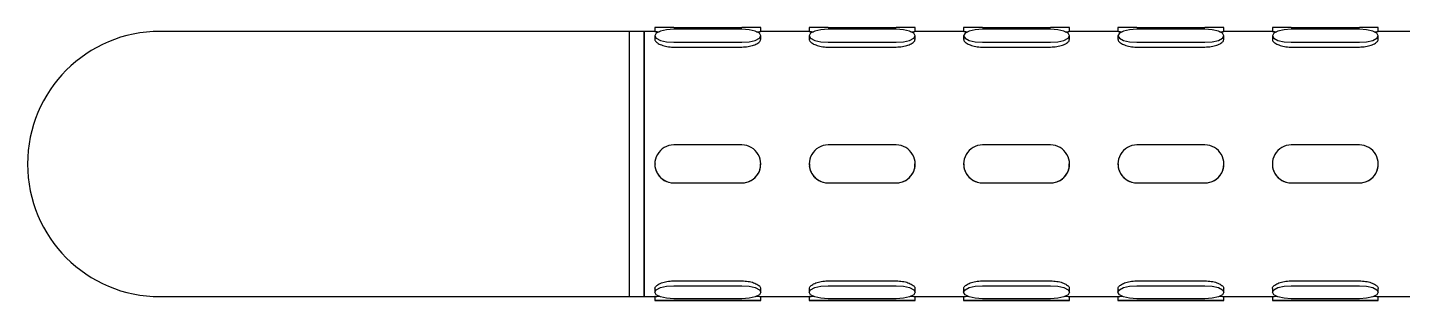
# Model space of a CAD drawing. Extents: x 97 to 1049, y 29 to 427.
# Drawn here: x 96.55 to 126.83, y 263.49 to 269.49 of the extents above; entities that cross this region are included whole.
import ezdxf

# ---------------------------------------------------------------- set-up
doc = ezdxf.new("R2010")
doc.units = 0
doc.header["$LTSCALE"] = 23.1
doc.header["$MEASUREMENT"] = 0
doc.layers.get('0').update_dxf_attribs({"linetype": 'CONTINUOUS'})

msp = doc.modelspace()

# ---------------------------------------------------------------- linework, layer by layer
at = {"color": 7, "linetype": 'Continuous', "lineweight": 25}
for p, q in [((103.63134, 269.40217), (99.46467, 269.40217)), ((109.798, 269.40217), (103.63134, 269.40217)), ((110.13134, 269.40217), (109.798, 269.40217)), ((109.798, 269.40217), (109.798, 263.81111)), ((109.798, 269.40217), (109.798, 263.56884)), ((110.3698, 269.40217), (110.13134, 269.40217)), ((110.13134, 263.56884), (110.13134, 269.40217)), ((110.13134, 269.40217), (110.13134, 263.81111)), ((110.36467, 269.4855), (110.36467, 269.40143)), ((110.36467, 269.30512), (110.36467, 269.22611)), ((110.78134, 269.48572), (112.28134, 269.48572)), ((112.28134, 269.44742), (110.78134, 269.44742)), ((113.7698, 269.40217), (112.6927, 269.40217)), ((112.698, 269.40143), (112.698, 269.4855)), ((112.698, 269.22611), (112.698, 269.30512)), ((113.76467, 269.4855), (113.76467, 269.40143)), ((113.76467, 269.30512), (113.76467, 269.22611)), ((114.18134, 269.48572), (115.68134, 269.48572)), ((115.68134, 269.44742), (114.18134, 269.44742)), ((117.1698, 269.40217), (116.0927, 269.40217)), ((116.098, 269.40143), (116.098, 269.4855)), ((116.098, 269.22611), (116.098, 269.30512)), ((117.16467, 269.4855), (117.16467, 269.40143)), ((117.16467, 269.30512), (117.16467, 269.22611)), ((117.58134, 269.48572), (119.08134, 269.48572)), ((119.08134, 269.44742), (117.58134, 269.44742)), ((120.5698, 269.40217), (119.4927, 269.40217)), ((119.498, 269.40143), (119.498, 269.4855)), ((119.498, 269.22611), (119.498, 269.30512)), ((120.56467, 269.4855), (120.56467, 269.40143)), ((120.56467, 269.30512), (120.56467, 269.22611)), ((120.98134, 269.48572), (122.48134, 269.48572)), ((122.48134, 269.44742), (120.98134, 269.44742)), ((123.9698, 269.40217), (122.8927, 269.40217)), ((122.898, 269.40143), (122.898, 269.4855)), ((122.898, 269.22611), (122.898, 269.30512)), ((123.96467, 269.4855), (123.96467, 269.40143)), ((123.96467, 269.30512), (123.96467, 269.22611)), ((124.38134, 269.48572), (125.88134, 269.48572)), ((125.88134, 269.44742), (124.38134, 269.44742)), ((127.3698, 269.40217), (126.2927, 269.40217)), ((126.298, 269.40143), (126.298, 269.4855)), ((126.298, 269.22611), (126.298, 269.30512)), ((110.78134, 269.16282), (112.28134, 269.16282)), ((110.78134, 269.05638), (112.28134, 269.05638)), ((114.18134, 269.16282), (115.68134, 269.16282)), ((114.18134, 269.05638), (115.68134, 269.05638)), ((117.58134, 269.16282), (119.08134, 269.16282)), ((117.58134, 269.05638), (119.08134, 269.05638)), ((120.98134, 269.16282), (122.48134, 269.16282)), ((120.98134, 269.05638), (122.48134, 269.05638)), ((124.38134, 269.16282), (125.88134, 269.16282)), ((124.38134, 269.05638), (125.88134, 269.05638)), ((112.28134, 266.90375), (110.78134, 266.90375)), ((115.68134, 266.90375), (114.18134, 266.90375)), ((119.08134, 266.90375), (117.58134, 266.90375)), ((122.48134, 266.90375), (120.98134, 266.90375)), ((125.88134, 266.90375), (124.38134, 266.90375)), ((110.36467, 266.48709), (110.36467, 266.48704)), ((112.698, 266.48704), (112.698, 266.48709)), ((113.76467, 266.48709), (113.76467, 266.48704)), ((116.098, 266.48704), (116.098, 266.48709)), ((117.16467, 266.48709), (117.16467, 266.48704)), ((119.498, 266.48704), (119.498, 266.48709)), ((120.56467, 266.48709), (120.56467, 266.48704)), ((122.898, 266.48704), (122.898, 266.48709)), ((123.96467, 266.48709), (123.96467, 266.48704)), ((126.298, 266.48704), (126.298, 266.48709)), ((110.78134, 266.07042), (112.28134, 266.07042)), ((110.78134, 266.07036), (112.28134, 266.07036)), ((114.18134, 266.07042), (115.68134, 266.07042)), ((114.18134, 266.07036), (115.68134, 266.07036)), ((117.58134, 266.07042), (119.08134, 266.07042)), ((117.58134, 266.07036), (119.08134, 266.07036)), ((120.98134, 266.07042), (122.48134, 266.07042)), ((120.98134, 266.07036), (122.48134, 266.07036)), ((124.38134, 266.07042), (125.88134, 266.07042)), ((124.38134, 266.07036), (125.88134, 266.07036)), ((109.798, 263.81111), (109.798, 263.56884)), ((110.13134, 263.81111), (110.13134, 263.56884)), ((110.78134, 263.91608), (112.28134, 263.91608)), ((110.78134, 263.80968), (112.28134, 263.80968)), ((114.18134, 263.91608), (115.68134, 263.91608)), ((114.18134, 263.80968), (115.68134, 263.80968)), ((117.58134, 263.91608), (119.08134, 263.91608)), ((117.58134, 263.80968), (119.08134, 263.80968)), ((120.98134, 263.91608), (122.48134, 263.91608)), ((120.98134, 263.80968), (122.48134, 263.80968)), ((124.38134, 263.91608), (125.88134, 263.91608)), ((124.38134, 263.80968), (125.88134, 263.80968)), ((99.46467, 263.56884), (103.63134, 263.56884)), ((103.63134, 263.56884), (109.798, 263.56884)), ((109.798, 263.56884), (110.13134, 263.56884)), ((110.13134, 263.56884), (110.36997, 263.56884)), ((110.36467, 263.74595), (110.36467, 263.66697)), ((110.36467, 263.56957), (110.36467, 263.4855)), ((112.28134, 263.52425), (110.78134, 263.52425)), ((110.78134, 263.48572), (112.28134, 263.48572)), ((112.28134, 263.48528), (110.78134, 263.48528)), ((112.69288, 263.56884), (113.76997, 263.56884)), ((112.698, 263.66697), (112.698, 263.74595)), ((112.698, 263.4855), (112.698, 263.56957)), ((113.76467, 263.74595), (113.76467, 263.66697)), ((113.76467, 263.56957), (113.76467, 263.4855)), ((115.68134, 263.52425), (114.18134, 263.52425)), ((114.18134, 263.48572), (115.68134, 263.48572)), ((115.68134, 263.48528), (114.18134, 263.48528)), ((116.09288, 263.56884), (117.16997, 263.56884)), ((116.098, 263.66697), (116.098, 263.74595)), ((116.098, 263.4855), (116.098, 263.56957)), ((117.16467, 263.74595), (117.16467, 263.66697)), ((117.16467, 263.56957), (117.16467, 263.4855)), ((119.08134, 263.52425), (117.58134, 263.52425)), ((117.58134, 263.48572), (119.08134, 263.48572)), ((119.08134, 263.48528), (117.58134, 263.48528)), ((119.49288, 263.56884), (120.56997, 263.56884)), ((119.498, 263.66697), (119.498, 263.74595)), ((119.498, 263.4855), (119.498, 263.56957)), ((120.56467, 263.74595), (120.56467, 263.66697)), ((120.56467, 263.56957), (120.56467, 263.4855)), ((122.48134, 263.52425), (120.98134, 263.52425)), ((120.98134, 263.48572), (122.48134, 263.48572)), ((122.48134, 263.48528), (120.98134, 263.48528)), ((122.89288, 263.56884), (123.96997, 263.56884)), ((122.898, 263.66697), (122.898, 263.74595)), ((122.898, 263.4855), (122.898, 263.56957)), ((123.96467, 263.74595), (123.96467, 263.66697)), ((123.96467, 263.56957), (123.96467, 263.4855)), ((125.88134, 263.52425), (124.38134, 263.52425)), ((124.38134, 263.48572), (125.88134, 263.48572)), ((125.88134, 263.48528), (124.38134, 263.48528)), ((126.29288, 263.56884), (127.36997, 263.56884)), ((126.298, 263.66697), (126.298, 263.74595)), ((126.298, 263.4855), (126.298, 263.56957))]:
    msp.add_line(p, q, dxfattribs=at)
at = {"color": 7, "linetype": 'Continuous', "lineweight": 25, "flags": 128}
for points in [[(110.78134, 269.44742), (110.62189, 269.43659), (110.48671, 269.40574), (110.39639, 269.35958), (110.36467, 269.30512), (110.39639, 269.25067), (110.48671, 269.2045), (110.62189, 269.17365), (110.78134, 269.16282)], [(112.28134, 269.16282), (112.44079, 269.17365), (112.57596, 269.2045), (112.66629, 269.25067), (112.698, 269.30512), (112.66629, 269.35958), (112.57596, 269.40574), (112.44079, 269.43659), (112.28134, 269.44742)], [(114.18134, 269.44742), (114.02189, 269.43659), (113.88671, 269.40574), (113.79639, 269.35958), (113.76467, 269.30512), (113.79639, 269.25067), (113.88671, 269.2045), (114.02189, 269.17365), (114.18134, 269.16282)], [(115.68134, 269.16282), (115.84079, 269.17365), (115.97596, 269.2045), (116.06629, 269.25067), (116.098, 269.30512), (116.06629, 269.35958), (115.97596, 269.40574), (115.84079, 269.43659), (115.68134, 269.44742)], [(117.58134, 269.44742), (117.42189, 269.43659), (117.28671, 269.40574), (117.19639, 269.35958), (117.16467, 269.30512), (117.19639, 269.25067), (117.28671, 269.2045), (117.42189, 269.17365), (117.58134, 269.16282)], [(119.08134, 269.16282), (119.24079, 269.17365), (119.37596, 269.2045), (119.46629, 269.25067), (119.498, 269.30512), (119.46629, 269.35958), (119.37596, 269.40574), (119.24079, 269.43659), (119.08134, 269.44742)], [(120.98134, 269.44742), (120.82189, 269.43659), (120.68671, 269.40574), (120.59639, 269.35958), (120.56467, 269.30512), (120.59639, 269.25067), (120.68671, 269.2045), (120.82189, 269.17365), (120.98134, 269.16282)], [(122.48134, 269.16282), (122.64079, 269.17365), (122.77596, 269.2045), (122.86629, 269.25067), (122.898, 269.30512), (122.86629, 269.35958), (122.77596, 269.40574), (122.64079, 269.43659), (122.48134, 269.44742)], [(124.38134, 269.44742), (124.22189, 269.43659), (124.08671, 269.40574), (123.99639, 269.35958), (123.96467, 269.30512), (123.99639, 269.25067), (124.08671, 269.2045), (124.22189, 269.17365), (124.38134, 269.16282)], [(125.88134, 269.16282), (126.04079, 269.17365), (126.17596, 269.2045), (126.26629, 269.25067), (126.298, 269.30512), (126.26629, 269.35958), (126.17596, 269.40574), (126.04079, 269.43659), (125.88134, 269.44742)], [(110.78134, 263.52425), (110.62189, 263.53511), (110.48671, 263.56605), (110.39639, 263.61235), (110.36467, 263.66697), (110.39639, 263.72158), (110.48671, 263.76788), (110.62189, 263.79882), (110.78134, 263.80968)], [(112.28134, 263.80968), (112.44079, 263.79882), (112.57596, 263.76788), (112.66629, 263.72158), (112.698, 263.66697), (112.66629, 263.61235), (112.57596, 263.56605), (112.44079, 263.53511), (112.28134, 263.52425)], [(114.18134, 263.52425), (114.02189, 263.53511), (113.88671, 263.56605), (113.79639, 263.61235), (113.76467, 263.66697), (113.79639, 263.72158), (113.88671, 263.76788), (114.02189, 263.79882), (114.18134, 263.80968)], [(115.68134, 263.80968), (115.84079, 263.79882), (115.97596, 263.76788), (116.06629, 263.72158), (116.098, 263.66697), (116.06629, 263.61235), (115.97596, 263.56605), (115.84079, 263.53511), (115.68134, 263.52425)], [(117.58134, 263.52425), (117.42189, 263.53511), (117.28671, 263.56605), (117.19639, 263.61235), (117.16467, 263.66697), (117.19639, 263.72158), (117.28671, 263.76788), (117.42189, 263.79882), (117.58134, 263.80968)], [(119.08134, 263.80968), (119.24079, 263.79882), (119.37596, 263.76788), (119.46629, 263.72158), (119.498, 263.66697), (119.46629, 263.61235), (119.37596, 263.56605), (119.24079, 263.53511), (119.08134, 263.52425)], [(120.98134, 263.52425), (120.82189, 263.53511), (120.68671, 263.56605), (120.59639, 263.61235), (120.56467, 263.66697), (120.59639, 263.72158), (120.68671, 263.76788), (120.82189, 263.79882), (120.98134, 263.80968)], [(122.48134, 263.80968), (122.64079, 263.79882), (122.77596, 263.76788), (122.86629, 263.72158), (122.898, 263.66697), (122.86629, 263.61235), (122.77596, 263.56605), (122.64079, 263.53511), (122.48134, 263.52425)], [(124.38134, 263.52425), (124.22189, 263.53511), (124.08671, 263.56605), (123.99639, 263.61235), (123.96467, 263.66697), (123.99639, 263.72158), (124.08671, 263.76788), (124.22189, 263.79882), (124.38134, 263.80968)], [(125.88134, 263.80968), (126.04079, 263.79882), (126.17596, 263.76788), (126.26629, 263.72158), (126.298, 263.66697), (126.26629, 263.61235), (126.17596, 263.56605), (126.04079, 263.53511), (125.88134, 263.52425)], [(110.78134, 263.48528), (110.62189, 263.4853), (110.48671, 263.48535), (110.39639, 263.48542), (110.36467, 263.4855), (110.39639, 263.48559), (110.48671, 263.48566), (110.62189, 263.48571), (110.78134, 263.48572)], [(112.28134, 263.48572), (112.44079, 263.48571), (112.57596, 263.48566), (112.66629, 263.48559), (112.698, 263.4855), (112.66629, 263.48542), (112.57596, 263.48535), (112.44079, 263.4853), (112.28134, 263.48528)], [(114.18134, 263.48528), (114.02189, 263.4853), (113.88671, 263.48535), (113.79639, 263.48542), (113.76467, 263.4855), (113.79639, 263.48559), (113.88671, 263.48566), (114.02189, 263.48571), (114.18134, 263.48572)], [(115.68134, 263.48572), (115.84079, 263.48571), (115.97596, 263.48566), (116.06629, 263.48559), (116.098, 263.4855), (116.06629, 263.48542), (115.97596, 263.48535), (115.84079, 263.4853), (115.68134, 263.48528)], [(117.58134, 263.48528), (117.42189, 263.4853), (117.28671, 263.48535), (117.19639, 263.48542), (117.16467, 263.4855), (117.19639, 263.48559), (117.28671, 263.48566), (117.42189, 263.48571), (117.58134, 263.48572)], [(119.08134, 263.48572), (119.24079, 263.48571), (119.37596, 263.48566), (119.46629, 263.48559), (119.498, 263.4855), (119.46629, 263.48542), (119.37596, 263.48535), (119.24079, 263.4853), (119.08134, 263.48528)], [(120.98134, 263.48528), (120.82189, 263.4853), (120.68671, 263.48535), (120.59639, 263.48542), (120.56467, 263.4855), (120.59639, 263.48559), (120.68671, 263.48566), (120.82189, 263.48571), (120.98134, 263.48572)], [(122.48134, 263.48572), (122.64079, 263.48571), (122.77596, 263.48566), (122.86629, 263.48559), (122.898, 263.4855), (122.86629, 263.48542), (122.77596, 263.48535), (122.64079, 263.4853), (122.48134, 263.48528)], [(124.38134, 263.48528), (124.22189, 263.4853), (124.08671, 263.48535), (123.99639, 263.48542), (123.96467, 263.4855), (123.99639, 263.48559), (124.08671, 263.48566), (124.22189, 263.48571), (124.38134, 263.48572)], [(125.88134, 263.48572), (126.04079, 263.48571), (126.17596, 263.48566), (126.26629, 263.48559), (126.298, 263.4855), (126.26629, 263.48542), (126.17596, 263.48535), (126.04079, 263.4853), (125.88134, 263.48528)]]:
    msp.add_lwpolyline(points, dxfattribs=at)
at = {"color": 7, "linetype": 'Continuous', "lineweight": 25}
for centre, radius, start, end in [((99.46467, 266.4855), 2.91667, 90, 180), ((110.67717, 72.42568), 197.06007, 89.9697133, 90.0908603), ((112.3855, 72.42568), 197.06007, 89.9091397, 90.0302867), ((114.07717, 72.42568), 197.06007, 89.9697133, 90.0908603), ((115.7855, 72.42568), 197.06007, 89.9091397, 90.0302867), ((117.47717, 72.42568), 197.06007, 89.9697133, 90.0908603), ((119.1855, 72.42568), 197.06007, 89.9091397, 90.0302867), ((120.87717, 72.42568), 197.06007, 89.9697133, 90.0908603), ((122.5855, 72.42568), 197.06007, 89.9091397, 90.0302867), ((124.27717, 72.42568), 197.06007, 89.9697133, 90.0908603), ((125.9855, 72.42568), 197.06007, 89.9091397, 90.0302867), ((110.78134, 266.48709), 0.41667, 89.999994, 270.000006), ((112.28134, 266.48709), 0.41667, 269.999994, 90.000006), ((114.18134, 266.48709), 0.41667, 89.999994, 270.000006), ((115.68134, 266.48709), 0.41667, 269.999994, 90.000006), ((117.58134, 266.48709), 0.41667, 89.999994, 270.000006), ((119.08134, 266.48709), 0.41667, 269.999994, 90.000006), ((120.98134, 266.48709), 0.41667, 89.999994, 270.000006), ((122.48134, 266.48709), 0.41667, 269.999994, 90.000006), ((124.38134, 266.48709), 0.41667, 89.999994, 270.000006), ((125.88134, 266.48709), 0.41667, 269.999994, 90.000006), ((99.46467, 266.4855), 2.91667, 180, 270)]:
    msp.add_arc(centre, radius, start, end, dxfattribs=at)
for points, knots in [([(110.36987, 269.22601), (110.36843, 269.22096), (110.36265, 269.20072), (110.40032, 269.15952), (110.47916, 269.11093), (110.59535, 269.07316), (110.70255, 269.05771), (110.76535, 269.05665), (110.78134, 269.05638)], [0, 0, 0, 0, 0.07049632, 0.28294968, 0.49615414, 0.71125472, 0.92647591, 1, 1, 1, 1]), ([(110.3698, 269.40144), (110.36845, 269.40165), (110.36293, 269.40248), (110.39191, 269.39809), (110.43863, 269.39285), (110.45706, 269.39079)], [0, 0, 0, 0, 0.163479695, 0.669944979, 1, 1, 1, 1]), ([(112.28134, 269.05638), (112.3279, 269.05857), (112.42101, 269.06295), (112.54556, 269.09607), (112.63916, 269.14158), (112.69283, 269.18861), (112.69281, 269.21547), (112.69281, 269.22621)], [0, 0, 0, 0, 0.21324843, 0.42644388, 0.64101168, 0.85649491, 1, 1, 1, 1]), ([(112.60398, 269.39068), (112.61417, 269.39173), (112.65679, 269.39609), (112.69182, 269.40143), (112.69245, 269.40142), (112.6927, 269.40142)], [0, 0, 0, 0, 0.15985344, 0.66813833, 1, 1, 1, 1]), ([(113.76987, 269.22601), (113.76843, 269.22096), (113.76265, 269.20072), (113.80032, 269.15952), (113.87916, 269.11093), (113.99535, 269.07316), (114.10255, 269.05771), (114.16535, 269.05665), (114.18134, 269.05638)], [0, 0, 0, 0, 0.07049632, 0.28294968, 0.49615414, 0.71125472, 0.92647591, 1, 1, 1, 1]), ([(113.7698, 269.40144), (113.76845, 269.40165), (113.76293, 269.40248), (113.79191, 269.39809), (113.83863, 269.39285), (113.85706, 269.39079)], [0, 0, 0, 0, 0.16347969, 0.66994498, 1, 1, 1, 1]), ([(115.68134, 269.05638), (115.7279, 269.05857), (115.82101, 269.06295), (115.94556, 269.09607), (116.03916, 269.14158), (116.09283, 269.18861), (116.09281, 269.21547), (116.09281, 269.22621)], [0, 0, 0, 0, 0.21324843, 0.42644388, 0.64101168, 0.85649491, 1, 1, 1, 1]), ([(116.00398, 269.39068), (116.01417, 269.39173), (116.05679, 269.39609), (116.09182, 269.40143), (116.09245, 269.40142), (116.0927, 269.40142)], [0, 0, 0, 0, 0.15985344, 0.66813833, 1, 1, 1, 1]), ([(117.16987, 269.22601), (117.16843, 269.22096), (117.16265, 269.20072), (117.20032, 269.15952), (117.27916, 269.11093), (117.39535, 269.07316), (117.50255, 269.05771), (117.56535, 269.05665), (117.58134, 269.05638)], [0, 0, 0, 0, 0.07049632, 0.28294968, 0.49615414, 0.71125472, 0.92647591, 1, 1, 1, 1]), ([(117.1698, 269.40144), (117.16845, 269.40165), (117.16293, 269.40248), (117.19191, 269.39809), (117.23863, 269.39285), (117.25706, 269.39079)], [0, 0, 0, 0, 0.16347969, 0.66994498, 1, 1, 1, 1]), ([(119.08134, 269.05638), (119.1279, 269.05857), (119.22101, 269.06295), (119.34556, 269.09607), (119.43916, 269.14158), (119.49283, 269.18861), (119.49281, 269.21547), (119.49281, 269.22621)], [0, 0, 0, 0, 0.21324843, 0.42644388, 0.64101168, 0.85649491, 1, 1, 1, 1]), ([(119.40398, 269.39068), (119.41417, 269.39173), (119.45679, 269.39609), (119.49182, 269.40143), (119.49245, 269.40142), (119.4927, 269.40142)], [0, 0, 0, 0, 0.15985344, 0.66813833, 1, 1, 1, 1]), ([(120.56987, 269.22601), (120.56843, 269.22096), (120.56265, 269.20072), (120.60032, 269.15952), (120.67916, 269.11093), (120.79535, 269.07316), (120.90255, 269.05771), (120.96535, 269.05665), (120.98134, 269.05638)], [0, 0, 0, 0, 0.07049632, 0.28294968, 0.49615414, 0.71125472, 0.92647591, 1, 1, 1, 1]), ([(120.5698, 269.40144), (120.56845, 269.40165), (120.56293, 269.40248), (120.59191, 269.39809), (120.63863, 269.39285), (120.65706, 269.39079)], [0, 0, 0, 0, 0.16347969, 0.66994498, 1, 1, 1, 1]), ([(122.48134, 269.05638), (122.5279, 269.05857), (122.62101, 269.06295), (122.74556, 269.09607), (122.83916, 269.14158), (122.89283, 269.18861), (122.89281, 269.21547), (122.89281, 269.22621)], [0, 0, 0, 0, 0.21324843, 0.42644388, 0.64101168, 0.85649491, 1, 1, 1, 1]), ([(122.80398, 269.39068), (122.81417, 269.39173), (122.85679, 269.39609), (122.89182, 269.40143), (122.89245, 269.40142), (122.8927, 269.40142)], [0, 0, 0, 0, 0.15985344, 0.66813833, 1, 1, 1, 1]), ([(123.96987, 269.22601), (123.96843, 269.22096), (123.96265, 269.20072), (124.00032, 269.15952), (124.07916, 269.11093), (124.19535, 269.07316), (124.30255, 269.05771), (124.36535, 269.05665), (124.38134, 269.05638)], [0, 0, 0, 0, 0.07049632, 0.28294968, 0.49615414, 0.71125472, 0.92647591, 1, 1, 1, 1]), ([(123.9698, 269.40144), (123.96845, 269.40165), (123.96293, 269.40248), (123.99191, 269.39809), (124.03863, 269.39285), (124.05706, 269.39079)], [0, 0, 0, 0, 0.16347969, 0.66994498, 1, 1, 1, 1]), ([(125.88134, 269.05638), (125.9279, 269.05857), (126.02101, 269.06295), (126.14556, 269.09607), (126.23916, 269.14158), (126.29283, 269.18861), (126.29281, 269.21547), (126.29281, 269.22621)], [0, 0, 0, 0, 0.21324843, 0.42644388, 0.64101168, 0.85649491, 1, 1, 1, 1]), ([(126.20398, 269.39068), (126.21417, 269.39173), (126.25679, 269.39609), (126.29182, 269.40143), (126.29245, 269.40142), (126.2927, 269.40142)], [0, 0, 0, 0, 0.15985344, 0.66813833, 1, 1, 1, 1]), ([(110.36987, 266.48675), (110.36843, 266.47142), (110.36265, 266.4099), (110.40032, 266.30405), (110.47916, 266.18818), (110.59535, 266.10559), (110.70255, 266.07315), (110.76535, 266.07093), (110.78134, 266.07036)], [0, 0, 0, 0, 0.07049632, 0.28294968, 0.49615414, 0.71125472, 0.92647591, 1, 1, 1, 1]), ([(112.28134, 266.07036), (112.3279, 266.07492), (112.42101, 266.08404), (112.54556, 266.15504), (112.63916, 266.26002), (112.69283, 266.37728), (112.69281, 266.45591), (112.69281, 266.48734)], [0, 0, 0, 0, 0.21324843, 0.42644388, 0.64101168, 0.85649491, 1, 1, 1, 1]), ([(113.76987, 266.48675), (113.76843, 266.47142), (113.76265, 266.4099), (113.80032, 266.30405), (113.87916, 266.18818), (113.99535, 266.10559), (114.10255, 266.07315), (114.16535, 266.07093), (114.18134, 266.07036)], [0, 0, 0, 0, 0.07049632, 0.28294968, 0.49615414, 0.71125472, 0.92647591, 1, 1, 1, 1]), ([(115.68134, 266.07036), (115.7279, 266.07492), (115.82101, 266.08404), (115.94556, 266.15504), (116.03916, 266.26002), (116.09283, 266.37728), (116.09281, 266.45591), (116.09281, 266.48734)], [0, 0, 0, 0, 0.21324843, 0.42644388, 0.64101168, 0.85649491, 1, 1, 1, 1]), ([(117.16987, 266.48675), (117.16843, 266.47142), (117.16265, 266.4099), (117.20032, 266.30405), (117.27916, 266.18818), (117.39535, 266.10559), (117.50255, 266.07315), (117.56535, 266.07093), (117.58134, 266.07036)], [0, 0, 0, 0, 0.07049632, 0.28294968, 0.49615414, 0.71125472, 0.92647591, 1, 1, 1, 1]), ([(119.08134, 266.07036), (119.1279, 266.07492), (119.22101, 266.08404), (119.34556, 266.15504), (119.43916, 266.26002), (119.49283, 266.37728), (119.49281, 266.45591), (119.49281, 266.48734)], [0, 0, 0, 0, 0.21324843, 0.42644388, 0.64101168, 0.85649491, 1, 1, 1, 1]), ([(120.56987, 266.48675), (120.56843, 266.47142), (120.56265, 266.4099), (120.60032, 266.30405), (120.67916, 266.18818), (120.79535, 266.10559), (120.90255, 266.07315), (120.96535, 266.07093), (120.98134, 266.07036)], [0, 0, 0, 0, 0.07049632, 0.28294968, 0.49615414, 0.71125472, 0.92647591, 1, 1, 1, 1]), ([(122.48134, 266.07036), (122.5279, 266.07492), (122.62101, 266.08404), (122.74556, 266.15504), (122.83916, 266.26002), (122.89283, 266.37728), (122.89281, 266.45591), (122.89281, 266.48734)], [0, 0, 0, 0, 0.21324843, 0.42644388, 0.64101168, 0.85649491, 1, 1, 1, 1]), ([(123.96987, 266.48675), (123.96843, 266.47142), (123.96265, 266.4099), (124.00032, 266.30405), (124.07916, 266.18818), (124.19535, 266.10559), (124.30255, 266.07315), (124.36535, 266.07093), (124.38134, 266.07036)], [0, 0, 0, 0, 0.07049632, 0.28294968, 0.49615414, 0.71125472, 0.92647591, 1, 1, 1, 1]), ([(125.88134, 266.07036), (125.9279, 266.07492), (126.02101, 266.08404), (126.14556, 266.15504), (126.23916, 266.26002), (126.29283, 266.37728), (126.29281, 266.45591), (126.29281, 266.48734)], [0, 0, 0, 0, 0.21324843, 0.42644388, 0.64101168, 0.85649491, 1, 1, 1, 1]), ([(110.36987, 263.74605), (110.36843, 263.75111), (110.36265, 263.77142), (110.40032, 263.81272), (110.47916, 263.86142), (110.59535, 263.89926), (110.70255, 263.91475), (110.76535, 263.91581), (110.78134, 263.91608)], [0, 0, 0, 0, 0.07049632, 0.28294968, 0.49615414, 0.71125472, 0.92647591, 1, 1, 1, 1]), ([(112.28134, 263.91608), (112.3279, 263.91389), (112.42101, 263.9095), (112.54556, 263.87631), (112.63916, 263.8307), (112.69283, 263.78356), (112.69281, 263.75662), (112.69281, 263.74585)], [0, 0, 0, 0, 0.21324843, 0.42644388, 0.64101168, 0.85649491, 1, 1, 1, 1]), ([(113.76987, 263.74605), (113.76843, 263.75111), (113.76265, 263.77142), (113.80032, 263.81272), (113.87916, 263.86142), (113.99535, 263.89926), (114.10255, 263.91475), (114.16535, 263.91581), (114.18134, 263.91608)], [0, 0, 0, 0, 0.07049632, 0.28294968, 0.49615414, 0.71125472, 0.92647591, 1, 1, 1, 1]), ([(115.68134, 263.91608), (115.7279, 263.91389), (115.82101, 263.9095), (115.94556, 263.87631), (116.03916, 263.8307), (116.09283, 263.78356), (116.09281, 263.75662), (116.09281, 263.74585)], [0, 0, 0, 0, 0.21324843, 0.42644388, 0.64101168, 0.85649491, 1, 1, 1, 1]), ([(117.16987, 263.74605), (117.16843, 263.75111), (117.16265, 263.77142), (117.20032, 263.81272), (117.27916, 263.86142), (117.39535, 263.89926), (117.50255, 263.91475), (117.56535, 263.91581), (117.58134, 263.91608)], [0, 0, 0, 0, 0.07049632, 0.28294968, 0.49615414, 0.71125472, 0.92647591, 1, 1, 1, 1]), ([(119.08134, 263.91608), (119.1279, 263.91389), (119.22101, 263.9095), (119.34556, 263.87631), (119.43916, 263.8307), (119.49283, 263.78356), (119.49281, 263.75662), (119.49281, 263.74585)], [0, 0, 0, 0, 0.21324843, 0.42644388, 0.64101168, 0.85649491, 1, 1, 1, 1]), ([(120.56987, 263.74605), (120.56843, 263.75111), (120.56265, 263.77142), (120.60032, 263.81272), (120.67916, 263.86142), (120.79535, 263.89926), (120.90255, 263.91475), (120.96535, 263.91581), (120.98134, 263.91608)], [0, 0, 0, 0, 0.07049632, 0.28294968, 0.49615414, 0.71125472, 0.92647591, 1, 1, 1, 1]), ([(122.48134, 263.91608), (122.5279, 263.91389), (122.62101, 263.9095), (122.74556, 263.87631), (122.83916, 263.8307), (122.89283, 263.78356), (122.89281, 263.75662), (122.89281, 263.74585)], [0, 0, 0, 0, 0.21324843, 0.42644388, 0.64101168, 0.85649491, 1, 1, 1, 1]), ([(123.96987, 263.74605), (123.96843, 263.75111), (123.96265, 263.77142), (124.00032, 263.81272), (124.07916, 263.86142), (124.19535, 263.89926), (124.30255, 263.91475), (124.36535, 263.91581), (124.38134, 263.91608)], [0, 0, 0, 0, 0.07049632, 0.28294968, 0.49615414, 0.71125472, 0.92647591, 1, 1, 1, 1]), ([(125.88134, 263.91608), (125.9279, 263.91389), (126.02101, 263.9095), (126.14556, 263.87631), (126.23916, 263.8307), (126.29283, 263.78356), (126.29281, 263.75662), (126.29281, 263.74585)], [0, 0, 0, 0, 0.21324843, 0.42644388, 0.64101168, 0.85649491, 1, 1, 1, 1]), ([(110.36997, 263.56959), (110.36851, 263.56938), (110.36279, 263.56859), (110.39208, 263.57312), (110.43917, 263.57846), (110.45794, 263.58058)], [0, 0, 0, 0, 0.17187206, 0.66995072, 1, 1, 1, 1]), ([(112.60299, 263.5807), (112.61354, 263.57961), (112.65654, 263.57516), (112.69209, 263.56964), (112.69265, 263.56958), (112.69288, 263.56956)], [0, 0, 0, 0, 0.162523016, 0.662546122, 1, 1, 1, 1]), ([(113.76997, 263.56959), (113.76851, 263.56938), (113.76279, 263.56859), (113.79208, 263.57312), (113.83917, 263.57846), (113.85794, 263.58058)], [0, 0, 0, 0, 0.17187206, 0.66995072, 1, 1, 1, 1]), ([(116.00299, 263.5807), (116.01354, 263.57961), (116.05654, 263.57516), (116.09209, 263.56964), (116.09265, 263.56958), (116.09288, 263.56956)], [0, 0, 0, 0, 0.16252302, 0.66254612, 1, 1, 1, 1]), ([(117.16997, 263.56959), (117.16851, 263.56938), (117.16279, 263.56859), (117.19208, 263.57312), (117.23917, 263.57846), (117.25794, 263.58058)], [0, 0, 0, 0, 0.171872057, 0.66995072, 1, 1, 1, 1]), ([(119.40299, 263.5807), (119.41354, 263.57961), (119.45654, 263.57516), (119.49209, 263.56964), (119.49265, 263.56958), (119.49288, 263.56956)], [0, 0, 0, 0, 0.16252302, 0.66254612, 1, 1, 1, 1]), ([(120.56997, 263.56959), (120.56851, 263.56938), (120.56279, 263.56859), (120.59208, 263.57312), (120.63917, 263.57846), (120.65794, 263.58058)], [0, 0, 0, 0, 0.17187206, 0.66995072, 1, 1, 1, 1]), ([(122.80299, 263.5807), (122.81354, 263.57961), (122.85654, 263.57516), (122.89209, 263.56964), (122.89265, 263.56958), (122.89288, 263.56956)], [0, 0, 0, 0, 0.16252302, 0.66254612, 1, 1, 1, 1]), ([(123.96997, 263.56959), (123.96851, 263.56938), (123.96279, 263.56859), (123.99208, 263.57312), (124.03917, 263.57846), (124.05794, 263.58058)], [0, 0, 0, 0, 0.17187206, 0.66995072, 1, 1, 1, 1]), ([(126.20299, 263.5807), (126.21354, 263.57961), (126.25654, 263.57516), (126.29209, 263.56964), (126.29265, 263.56958), (126.29288, 263.56956)], [0, 0, 0, 0, 0.162523016, 0.662546122, 1, 1, 1, 1])]:
    msp.add_open_spline(points, degree=3, knots=knots, dxfattribs=at)

doc.saveas('drawing.dxf')
